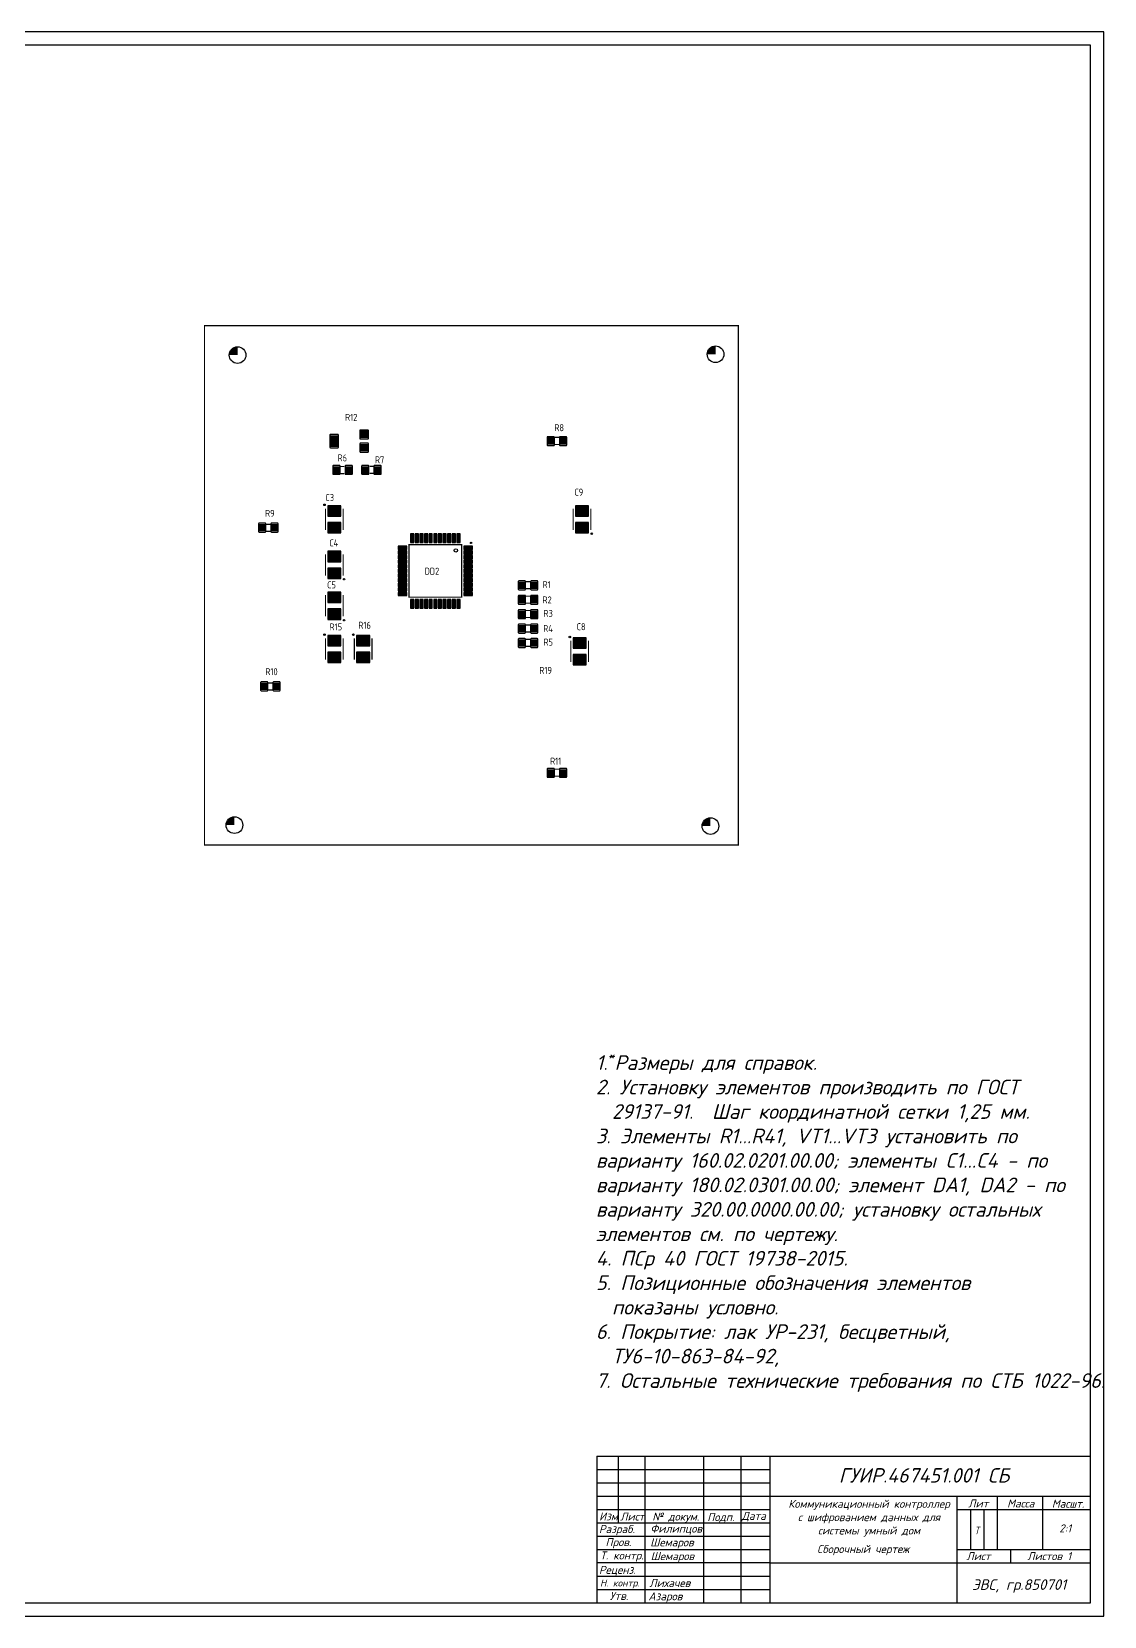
# Model space of a CAD drawing. Header units: inches. Extents: x 0 to 2654, y 0 to 957.
# Drawn here: x 440 to 842, y 363 to 957 of the extents above; entities that cross this region are included whole.
import ezdxf

# ---------------------------------------------------------------- set-up
doc = ezdxf.new("R2010")
doc.units = ezdxf.units.IN
doc.header["$MEASUREMENT"] = 0
for name, color, linetype in [('FORMAT', 7, 'Continuous'), ('FORMAT_', 7, 'Continuous'), ('TEXT', 7, 'Continuous')]:
    doc.layers.add(name, color=color, linetype=linetype)
doc.layers.add('формат', color=7, linetype='Continuous', lineweight=60)
doc.styles.add('RUS', font='isocpeui.ttf', dxfattribs={"height": 3})
doc.styles.add('RUSSIAN_2_8', font='simplex.shx', dxfattribs={"width": 0.75, "oblique": 15, "height": 2.8})
doc.styles.get("Standard").update_dxf_attribs({"font": ''})
doc.styles.get('Standard').set_extended_font_data('GOST type A')

# ---------------------------------------------------------------- blocks, each defined once
blk = doc.blocks.new('RPAD')
blk.add_trace([(-0.5, -0.5), (-0.5, 0.5), (0.5, -0.5), (0.5, 0.5)])

msp = doc.modelspace()

# ---------------------------------------------------------------- hatches: boundary and pattern name
h = msp.add_hatch(color=256)
h.dxf.hatch_style = 1
h.paths.add_polyline_path([(517.04028, 835.58688), (513.91528, 835.58688, -0.414213562), (517.04028, 838.71188)])
h = msp.add_hatch(color=256)
h.dxf.hatch_style = 1
h.paths.add_polyline_path([(696.13681, 835.87211), (693.01181, 835.87211, -0.414213562), (696.13681, 838.99711)])
h = msp.add_hatch(color=256)
h.dxf.hatch_style = 1
h.paths.add_polyline_path([(515.88245, 659.3811), (512.75745, 659.3811, -0.414213562), (515.88245, 662.5061)])
h = msp.add_hatch(color=256)
h.dxf.hatch_style = 1
h.paths.add_polyline_path([(694.23757, 659.0372), (691.11257, 659.0372, -0.414213562), (694.23757, 662.1622)])

# ---------------------------------------------------------------- linework, layer by layer
for points in [[(0.66187, 362.80796), (841.66187, 362.80796), (841.66187, 956.80796), (0.66187, 956.80796)], [(551.82824, 800.8758), (554.57524, 800.8758), (554.63139, 800.8813), (554.68336, 800.89701), (554.73006, 800.92201), (554.77055, 800.95519), (554.80373, 800.99568), (554.82873, 801.04238), (554.84444, 801.09435), (554.84994, 801.1505), (554.84994, 805.5457), (554.84444, 805.60185), (554.82873, 805.65383), (554.80373, 805.70052), (554.77055, 805.74102), (554.73006, 805.7742), (554.68336, 805.7992), (554.63139, 805.81491), (554.57524, 805.8204), (551.82824, 805.8204), (551.77203, 805.81491), (551.72012, 805.7992), (551.67342, 805.7742), (551.63293, 805.74102), (551.59969, 805.70052), (551.57475, 805.65383), (551.55898, 805.60185), (551.55354, 805.5457), (551.55354, 801.1505), (551.55898, 801.09435), (551.57475, 801.04238), (551.59969, 800.99568), (551.63293, 800.95519), (551.67342, 800.92201), (551.72012, 800.89701), (551.77203, 800.8813), (551.82824, 800.8758)], [(563.09094, 804.1722), (565.83794, 804.1722), (565.89409, 804.1777), (565.94606, 804.19341), (565.99276, 804.21841), (566.03325, 804.25159), (566.06643, 804.29208), (566.09143, 804.33878), (566.10714, 804.39075), (566.11264, 804.4469), (566.11264, 807.1939), (566.10714, 807.25005), (566.09143, 807.30203), (566.06643, 807.34872), (566.03325, 807.38922), (565.99276, 807.4224), (565.94606, 807.4474), (565.89409, 807.46311), (565.83794, 807.4686), (563.09094, 807.4686), (563.03473, 807.46311), (562.98282, 807.4474), (562.93612, 807.4224), (562.89563, 807.38922), (562.86239, 807.34872), (562.83745, 807.30203), (562.82168, 807.25005), (562.81624, 807.1939), (562.81624, 804.4469), (562.82168, 804.39075), (562.83745, 804.33878), (562.86239, 804.29208), (562.89563, 804.25159), (562.93612, 804.21841), (562.98282, 804.19341), (563.03473, 804.1777), (563.09094, 804.1722)], [(563.09094, 799.2276), (565.83794, 799.2276), (565.89409, 799.2331), (565.94606, 799.24881), (565.99276, 799.27381), (566.03325, 799.30699), (566.06643, 799.34748), (566.09143, 799.39418), (566.10714, 799.44615), (566.11264, 799.5023), (566.11264, 802.2493), (566.10714, 802.30545), (566.09143, 802.35743), (566.06643, 802.40412), (566.03325, 802.44462), (565.99276, 802.4778), (565.94606, 802.5028), (565.89409, 802.51851), (565.83794, 802.524), (563.09094, 802.524), (563.03473, 802.51851), (562.98282, 802.5028), (562.93612, 802.4778), (562.89563, 802.44462), (562.86239, 802.40412), (562.83745, 802.35743), (562.82168, 802.30545), (562.81624, 802.2493), (562.81624, 799.5023), (562.82168, 799.44615), (562.83745, 799.39418), (562.86239, 799.34748), (562.89563, 799.30699), (562.93612, 799.27381), (562.98282, 799.24881), (563.03473, 799.2331), (563.09094, 799.2276)], [(633.30168, 801.6999), (635.49928, 801.6999), (635.55542, 801.7054), (635.60734, 801.72111), (635.6541, 801.74611), (635.69453, 801.77929), (635.72777, 801.81978), (635.75277, 801.86648), (635.76848, 801.91845), (635.77398, 801.9746), (635.77398, 804.7216), (635.76848, 804.77775), (635.75277, 804.82973), (635.72777, 804.87642), (635.69453, 804.91692), (635.6541, 804.9501), (635.60734, 804.9751), (635.55542, 804.99081), (635.49928, 804.9963), (633.30168, 804.9963), (633.24547, 804.99081), (633.19355, 804.9751), (633.1468, 804.9501), (633.10636, 804.91692), (633.07313, 804.87642), (633.04813, 804.82973), (633.03242, 804.77775), (633.02698, 804.7216), (633.02698, 801.9746), (633.03242, 801.91845), (633.04813, 801.86648), (633.07313, 801.81978), (633.10636, 801.77929), (633.1468, 801.74611), (633.19355, 801.72111), (633.24547, 801.7054), (633.30168, 801.6999)], [(637.91664, 801.6999), (640.11424, 801.6999), (640.17038, 801.7054), (640.2223, 801.72111), (640.26906, 801.74611), (640.30949, 801.77929), (640.34273, 801.81978), (640.36773, 801.86648), (640.38344, 801.91845), (640.38894, 801.9746), (640.38894, 804.7216), (640.38344, 804.77775), (640.36773, 804.82973), (640.34273, 804.87642), (640.30949, 804.91692), (640.26906, 804.9501), (640.2223, 804.9751), (640.17038, 804.99081), (640.11424, 804.9963), (637.91664, 804.9963), (637.86043, 804.99081), (637.80851, 804.9751), (637.76176, 804.9501), (637.72132, 804.91692), (637.68809, 804.87642), (637.66309, 804.82973), (637.64738, 804.77775), (637.64194, 804.7216), (637.64194, 801.9746), (637.64738, 801.91845), (637.66309, 801.86648), (637.68809, 801.81978), (637.72132, 801.77929), (637.76176, 801.74611), (637.80851, 801.72111), (637.86043, 801.7054), (637.91664, 801.6999)], [(555.17958, 794.18136), (552.98198, 794.18136), (552.92577, 794.17587), (552.87386, 794.16016), (552.82716, 794.13516), (552.78667, 794.10192), (552.75343, 794.06143), (552.72849, 794.01473), (552.71272, 793.96281), (552.70728, 793.90666), (552.70728, 791.15966), (552.71272, 791.10346), (552.72849, 791.05154), (552.75343, 791.00484), (552.78667, 790.96435), (552.82716, 790.93111), (552.87386, 790.90612), (552.92577, 790.8904), (552.98198, 790.88496), (555.17958, 790.88496), (555.23573, 790.8904), (555.2877, 790.90612), (555.3344, 790.93111), (555.37489, 790.96435), (555.40807, 791.00484), (555.43307, 791.05154), (555.44878, 791.10346), (555.45428, 791.15966), (555.45428, 793.90666), (555.44878, 793.96281), (555.43307, 794.01473), (555.40807, 794.06143), (555.37489, 794.10192), (555.3344, 794.13516), (555.2877, 794.16016), (555.23573, 794.17587), (555.17958, 794.18136)], [(559.79454, 794.18136), (557.59694, 794.18136), (557.54073, 794.17587), (557.48882, 794.16016), (557.44212, 794.13516), (557.40163, 794.10192), (557.36839, 794.06143), (557.34345, 794.01473), (557.32768, 793.96281), (557.32224, 793.90666), (557.32224, 791.15966), (557.32768, 791.10346), (557.34345, 791.05154), (557.36839, 791.00484), (557.40163, 790.96435), (557.44212, 790.93111), (557.48882, 790.90612), (557.54073, 790.8904), (557.59694, 790.88496), (559.79454, 790.88496), (559.85069, 790.8904), (559.90266, 790.90612), (559.94936, 790.93111), (559.98985, 790.96435), (560.02303, 791.00484), (560.04803, 791.05154), (560.06374, 791.10346), (560.06924, 791.15966), (560.06924, 793.90666), (560.06374, 793.96281), (560.04803, 794.01473), (560.02303, 794.06143), (559.98985, 794.10192), (559.94936, 794.13516), (559.90266, 794.16016), (559.85069, 794.17587), (559.79454, 794.18136)], [(563.79692, 790.88496), (565.99452, 790.88496), (566.05072, 790.8904), (566.10264, 790.90612), (566.14934, 790.93111), (566.18983, 790.96435), (566.22307, 791.00484), (566.24801, 791.05154), (566.26378, 791.10346), (566.26922, 791.15966), (566.26922, 793.90666), (566.26378, 793.96281), (566.24801, 794.01473), (566.22307, 794.06143), (566.18983, 794.10192), (566.14934, 794.13516), (566.10264, 794.16016), (566.05072, 794.17587), (565.99452, 794.18136), (563.79692, 794.18136), (563.74077, 794.17587), (563.68885, 794.16016), (563.6421, 794.13516), (563.60161, 794.10192), (563.56842, 794.06143), (563.54342, 794.01473), (563.52771, 793.96281), (563.52222, 793.90666), (563.52222, 791.15966), (563.52771, 791.10346), (563.54342, 791.05154), (563.56842, 791.00484), (563.60161, 790.96435), (563.6421, 790.93111), (563.68885, 790.90612), (563.74077, 790.8904), (563.79692, 790.88496)], [(568.41188, 790.88496), (570.60948, 790.88496), (570.66568, 790.8904), (570.7176, 790.90612), (570.7643, 790.93111), (570.80479, 790.96435), (570.83803, 791.00484), (570.86297, 791.05154), (570.87874, 791.10346), (570.88418, 791.15966), (570.88418, 793.90666), (570.87874, 793.96281), (570.86297, 794.01473), (570.83803, 794.06143), (570.80479, 794.10192), (570.7643, 794.13516), (570.7176, 794.16016), (570.66568, 794.17587), (570.60948, 794.18136), (568.41188, 794.18136), (568.35573, 794.17587), (568.30381, 794.16016), (568.25706, 794.13516), (568.21657, 794.10192), (568.18338, 794.06143), (568.15838, 794.01473), (568.14267, 793.96281), (568.13718, 793.90666), (568.13718, 791.15966), (568.14267, 791.10346), (568.15838, 791.05154), (568.18338, 791.00484), (568.21657, 790.96435), (568.25706, 790.93111), (568.30381, 790.90612), (568.35573, 790.8904), (568.41188, 790.88496)], [(550.84344, 779.12627), (550.84344, 775.22553), (555.7331, 775.22553), (555.7331, 779.12627), (550.84344, 779.12627)], [(648.52544, 775.22553), (648.52544, 779.12627), (643.63578, 779.12627), (643.63578, 775.22553), (648.52544, 775.22553)], [(527.34967, 772.55143), (525.15207, 772.55143), (525.09586, 772.54594), (525.04394, 772.53022), (524.99725, 772.50523), (524.95675, 772.47204), (524.92352, 772.43155), (524.89852, 772.38485), (524.88281, 772.33288), (524.87737, 772.27673), (524.87737, 769.52973), (524.88281, 769.47353), (524.89852, 769.42161), (524.92352, 769.37491), (524.95675, 769.33442), (524.99725, 769.30118), (525.04394, 769.27624), (525.09586, 769.26047), (525.15207, 769.25503), (527.34967, 769.25503), (527.40581, 769.26047), (527.45773, 769.27624), (527.50449, 769.30118), (527.54492, 769.33442), (527.57816, 769.37491), (527.60316, 769.42161), (527.61887, 769.47353), (527.62437, 769.52973), (527.62437, 772.27673), (527.61887, 772.33288), (527.60316, 772.38485), (527.57816, 772.43155), (527.54492, 772.47204), (527.50449, 772.50523), (527.45773, 772.53022), (527.40581, 772.54594), (527.34967, 772.55143)], [(531.96463, 772.55143), (529.76703, 772.55143), (529.71082, 772.54594), (529.6589, 772.53022), (529.61221, 772.50523), (529.57171, 772.47204), (529.53848, 772.43155), (529.51348, 772.38485), (529.49777, 772.33288), (529.49233, 772.27673), (529.49233, 769.52973), (529.49777, 769.47353), (529.51348, 769.42161), (529.53848, 769.37491), (529.57171, 769.33442), (529.61221, 769.30118), (529.6589, 769.27624), (529.71082, 769.26047), (529.76703, 769.25503), (531.96463, 769.25503), (532.02077, 769.26047), (532.07269, 769.27624), (532.11945, 769.30118), (532.15988, 769.33442), (532.19312, 769.37491), (532.21812, 769.42161), (532.23383, 769.47353), (532.23933, 769.52973), (532.23933, 772.27673), (532.23383, 772.33288), (532.21812, 772.38485), (532.19312, 772.43155), (532.15988, 772.47204), (532.11945, 772.50523), (532.07269, 772.53022), (532.02077, 772.54594), (531.96463, 772.55143)], [(550.84344, 772.8536), (550.84344, 768.95286), (555.7331, 768.95286), (555.7331, 772.8536), (550.84344, 772.8536)], [(648.52544, 768.95286), (648.52544, 772.8536), (643.63578, 772.8536), (643.63578, 768.95286), (648.52544, 768.95286)], [(583.093, 768.63058), (581.88432, 768.63058), (581.88432, 765.38912), (583.093, 765.38912), (583.093, 768.63058)], [(584.82339, 768.63058), (583.61471, 768.63058), (583.61471, 765.38912), (584.82339, 765.38912), (584.82339, 768.63058)], [(586.55378, 768.63058), (585.3451, 768.63058), (585.3451, 765.38912), (586.55378, 765.38912), (586.55378, 768.63058)], [(588.28417, 768.63058), (587.07549, 768.63058), (587.07549, 765.38912), (588.28417, 765.38912), (588.28417, 768.63058)], [(590.01456, 768.63058), (588.80588, 768.63058), (588.80588, 765.38912), (590.01456, 765.38912), (590.01456, 768.63058)], [(591.74495, 768.63058), (590.53627, 768.63058), (590.53627, 765.38912), (591.74495, 765.38912), (591.74495, 768.63058)], [(593.47534, 768.63058), (592.26666, 768.63058), (592.26666, 765.38912), (593.47534, 765.38912), (593.47534, 768.63058)], [(595.20573, 768.63058), (593.99705, 768.63058), (593.99705, 765.38912), (595.20573, 765.38912), (595.20573, 768.63058)], [(596.93612, 768.63058), (595.72744, 768.63058), (595.72744, 765.38912), (596.93612, 765.38912), (596.93612, 768.63058)], [(598.66651, 768.63058), (597.45783, 768.63058), (597.45783, 765.38912), (598.66651, 765.38912), (598.66651, 768.63058)], [(600.3969, 768.63058), (599.18822, 768.63058), (599.18822, 765.38912), (600.3969, 765.38912), (600.3969, 768.63058)], [(555.7331, 758.13787), (555.7331, 762.03861), (550.84344, 762.03861), (550.84344, 758.13787), (555.7331, 758.13787)], [(580.43231, 762.72843), (580.43231, 763.93711), (577.19085, 763.93711), (577.19085, 762.72843), (580.43231, 762.72843)], [(580.43231, 760.99799), (580.43231, 762.20667), (577.19085, 762.20667), (577.19085, 760.99799), (580.43231, 760.99799)], [(580.43231, 759.2676), (580.43231, 760.47628), (577.19085, 760.47628), (577.19085, 759.2676), (580.43231, 759.2676)], [(605.09037, 762.72843), (605.09037, 763.93711), (601.84891, 763.93711), (601.84891, 762.72843), (605.09037, 762.72843)], [(605.09037, 760.99799), (605.09037, 762.20667), (601.84891, 762.20667), (601.84891, 760.99799), (605.09037, 760.99799)], [(605.09037, 759.2676), (605.09037, 760.47628), (601.84891, 760.47628), (601.84891, 759.2676), (605.09037, 759.2676)], [(555.7331, 751.8652), (555.7331, 755.76594), (550.84344, 755.76594), (550.84344, 751.8652), (555.7331, 751.8652)], [(580.43231, 757.53721), (580.43231, 758.74589), (577.19085, 758.74589), (577.19085, 757.53721), (580.43231, 757.53721)], [(580.43231, 755.80682), (580.43231, 757.0155), (577.19085, 757.0155), (577.19085, 755.80682), (580.43231, 755.80682)], [(580.43231, 754.07643), (580.43231, 755.28511), (577.19085, 755.28511), (577.19085, 754.07643), (580.43231, 754.07643)], [(605.09037, 757.53721), (605.09037, 758.74589), (601.84891, 758.74589), (601.84891, 757.53721), (605.09037, 757.53721)], [(605.09037, 755.80682), (605.09037, 757.0155), (601.84891, 757.0155), (601.84891, 755.80682), (605.09037, 755.80682)], [(605.09037, 754.07643), (605.09037, 755.28511), (601.84891, 755.28511), (601.84891, 754.07643), (605.09037, 754.07643)], [(580.43231, 752.34604), (580.43231, 753.55472), (577.19085, 753.55472), (577.19085, 752.34604), (580.43231, 752.34604)], [(580.43231, 750.61565), (580.43231, 751.82433), (577.19085, 751.82433), (577.19085, 750.61565), (580.43231, 750.61565)], [(580.43231, 748.88526), (580.43231, 750.09394), (577.19085, 750.09394), (577.19085, 748.88526), (580.43231, 748.88526)], [(605.09037, 752.34604), (605.09037, 753.55472), (601.84891, 753.55472), (601.84891, 752.34604), (605.09037, 752.34604)], [(605.09037, 750.61565), (605.09037, 751.82433), (601.84891, 751.82433), (601.84891, 750.61565), (605.09037, 750.61565)], [(605.09037, 748.88526), (605.09037, 750.09394), (601.84891, 750.09394), (601.84891, 748.88526), (605.09037, 748.88526)], [(622.48668, 747.6251), (624.68428, 747.6251), (624.74049, 747.63059), (624.7924, 747.64631), (624.8391, 747.6713), (624.87959, 747.70449), (624.91283, 747.74498), (624.93778, 747.79168), (624.95354, 747.84365), (624.95898, 747.8998), (624.95898, 750.6468), (624.95354, 750.70295), (624.93778, 750.75492), (624.91283, 750.80162), (624.87959, 750.84211), (624.8391, 750.87529), (624.7924, 750.90029), (624.74049, 750.916), (624.68428, 750.9215), (622.48668, 750.9215), (622.43053, 750.916), (622.37856, 750.90029), (622.33186, 750.87529), (622.29137, 750.84211), (622.25819, 750.80162), (622.23319, 750.75492), (622.21748, 750.70295), (622.21198, 750.6468), (622.21198, 747.8998), (622.21748, 747.84365), (622.23319, 747.79168), (622.25819, 747.74498), (622.29137, 747.70449), (622.33186, 747.6713), (622.37856, 747.64631), (622.43053, 747.63059), (622.48668, 747.6251)], [(627.10164, 747.6251), (629.29924, 747.6251), (629.35545, 747.63059), (629.40736, 747.64631), (629.45406, 747.6713), (629.49455, 747.70449), (629.52779, 747.74498), (629.55274, 747.79168), (629.5685, 747.84365), (629.57394, 747.8998), (629.57394, 750.6468), (629.5685, 750.70295), (629.55274, 750.75492), (629.52779, 750.80162), (629.49455, 750.84211), (629.45406, 750.87529), (629.40736, 750.90029), (629.35545, 750.916), (629.29924, 750.9215), (627.10164, 750.9215), (627.04549, 750.916), (626.99352, 750.90029), (626.94682, 750.87529), (626.90633, 750.84211), (626.87315, 750.80162), (626.84815, 750.75492), (626.83244, 750.70295), (626.82694, 750.6468), (626.82694, 747.8998), (626.83244, 747.84365), (626.84815, 747.79168), (626.87315, 747.74498), (626.90633, 747.70449), (626.94682, 747.6713), (626.99352, 747.64631), (627.04549, 747.63059), (627.10164, 747.6251)], [(555.7331, 742.78065), (555.7331, 746.68139), (550.84344, 746.68139), (550.84344, 742.78065), (555.7331, 742.78065)], [(580.43231, 747.15487), (580.43231, 748.36355), (577.19085, 748.36355), (577.19085, 747.15487), (580.43231, 747.15487)], [(580.43231, 745.42448), (580.43231, 746.63316), (577.19085, 746.63316), (577.19085, 745.42448), (580.43231, 745.42448)], [(583.093, 743.97247), (581.88432, 743.97247), (581.88432, 740.73101), (583.093, 740.73101), (583.093, 743.97247)], [(584.82339, 743.97247), (583.61471, 743.97247), (583.61471, 740.73101), (584.82339, 740.73101), (584.82339, 743.97247)], [(586.55378, 743.97247), (585.3451, 743.97247), (585.3451, 740.73101), (586.55378, 740.73101), (586.55378, 743.97247)], [(588.28417, 743.97247), (587.07549, 743.97247), (587.07549, 740.73101), (588.28417, 740.73101), (588.28417, 743.97247)], [(590.01456, 743.97247), (588.80588, 743.97247), (588.80588, 740.73101), (590.01456, 740.73101), (590.01456, 743.97247)], [(591.74495, 743.97247), (590.53627, 743.97247), (590.53627, 740.73101), (591.74495, 740.73101), (591.74495, 743.97247)], [(593.47534, 743.97247), (592.26666, 743.97247), (592.26666, 740.73101), (593.47534, 740.73101), (593.47534, 743.97247)], [(595.20573, 743.97247), (593.99705, 743.97247), (593.99705, 740.73101), (595.20573, 740.73101), (595.20573, 743.97247)], [(596.93612, 743.97247), (595.72744, 743.97247), (595.72744, 740.73101), (596.93612, 740.73101), (596.93612, 743.97247)], [(598.66651, 743.97247), (597.45783, 743.97247), (597.45783, 740.73101), (598.66651, 740.73101), (598.66651, 743.97247)], [(600.3969, 743.97247), (599.18822, 743.97247), (599.18822, 740.73101), (600.3969, 740.73101), (600.3969, 743.97247)], [(605.09037, 747.15487), (605.09037, 748.36355), (601.84891, 748.36355), (601.84891, 747.15487), (605.09037, 747.15487)], [(605.09037, 745.42448), (605.09037, 746.63316), (601.84891, 746.63316), (601.84891, 745.42448), (605.09037, 745.42448)], [(622.48668, 742.21763), (624.68428, 742.21763), (624.74049, 742.22307), (624.7924, 742.23884), (624.8391, 742.26378), (624.87959, 742.29702), (624.91283, 742.33751), (624.93778, 742.38421), (624.95354, 742.43613), (624.95898, 742.49233), (624.95898, 745.23933), (624.95354, 745.29548), (624.93778, 745.34745), (624.91283, 745.39415), (624.87959, 745.43464), (624.8391, 745.46782), (624.7924, 745.49282), (624.74049, 745.50854), (624.68428, 745.51403), (622.48668, 745.51403), (622.43053, 745.50854), (622.37856, 745.49282), (622.33186, 745.46782), (622.29137, 745.43464), (622.25819, 745.39415), (622.23319, 745.34745), (622.21748, 745.29548), (622.21198, 745.23933), (622.21198, 742.49233), (622.21748, 742.43613), (622.23319, 742.38421), (622.25819, 742.33751), (622.29137, 742.29702), (622.33186, 742.26378), (622.37856, 742.23884), (622.43053, 742.22307), (622.48668, 742.21763)], [(627.10164, 742.21763), (629.29924, 742.21763), (629.35545, 742.22307), (629.40736, 742.23884), (629.45406, 742.26378), (629.49455, 742.29702), (629.52779, 742.33751), (629.55274, 742.38421), (629.5685, 742.43613), (629.57394, 742.49233), (629.57394, 745.23933), (629.5685, 745.29548), (629.55274, 745.34745), (629.52779, 745.39415), (629.49455, 745.43464), (629.45406, 745.46782), (629.40736, 745.49282), (629.35545, 745.50854), (629.29924, 745.51403), (627.10164, 745.51403), (627.04549, 745.50854), (626.99352, 745.49282), (626.94682, 745.46782), (626.90633, 745.43464), (626.87315, 745.39415), (626.84815, 745.34745), (626.83244, 745.29548), (626.82694, 745.23933), (626.82694, 742.49233), (626.83244, 742.43613), (626.84815, 742.38421), (626.87315, 742.33751), (626.90633, 742.29702), (626.94682, 742.26378), (626.99352, 742.23884), (627.04549, 742.22307), (627.10164, 742.21763)], [(555.7331, 736.50799), (555.7331, 740.40873), (550.84344, 740.40873), (550.84344, 736.50799), (555.7331, 736.50799)], [(622.48668, 736.81016), (624.68428, 736.81016), (624.74049, 736.8156), (624.7924, 736.83131), (624.8391, 736.85631), (624.87959, 736.88955), (624.91283, 736.93004), (624.93778, 736.97674), (624.95354, 737.02866), (624.95898, 737.08486), (624.95898, 739.83186), (624.95354, 739.88801), (624.93778, 739.93993), (624.91283, 739.98663), (624.87959, 740.02712), (624.8391, 740.06036), (624.7924, 740.08535), (624.74049, 740.10107), (624.68428, 740.10656), (622.48668, 740.10656), (622.43053, 740.10107), (622.37856, 740.08535), (622.33186, 740.06036), (622.29137, 740.02712), (622.25819, 739.98663), (622.23319, 739.93993), (622.21748, 739.88801), (622.21198, 739.83186), (622.21198, 737.08486), (622.21748, 737.02866), (622.23319, 736.97674), (622.25819, 736.93004), (622.29137, 736.88955), (622.33186, 736.85631), (622.37856, 736.83131), (622.43053, 736.8156), (622.48668, 736.81016)], [(627.10164, 736.81016), (629.29924, 736.81016), (629.35545, 736.8156), (629.40736, 736.83131), (629.45406, 736.85631), (629.49455, 736.88955), (629.52779, 736.93004), (629.55274, 736.97674), (629.5685, 737.02866), (629.57394, 737.08486), (629.57394, 739.83186), (629.5685, 739.88801), (629.55274, 739.93993), (629.52779, 739.98663), (629.49455, 740.02712), (629.45406, 740.06036), (629.40736, 740.08535), (629.35545, 740.10107), (629.29924, 740.10656), (627.10164, 740.10656), (627.04549, 740.10107), (626.99352, 740.08535), (626.94682, 740.06036), (626.90633, 740.02712), (626.87315, 739.98663), (626.84815, 739.93993), (626.83244, 739.88801), (626.82694, 739.83186), (626.82694, 737.08486), (626.83244, 737.02866), (626.84815, 736.97674), (626.87315, 736.93004), (626.90633, 736.88955), (626.94682, 736.85631), (626.99352, 736.83131), (627.04549, 736.8156), (627.10164, 736.81016)], [(622.48668, 731.40264), (624.68428, 731.40264), (624.74049, 731.40813), (624.7924, 731.42384), (624.8391, 731.44884), (624.87959, 731.48208), (624.91283, 731.52257), (624.93778, 731.56927), (624.95354, 731.62119), (624.95898, 731.67734), (624.95898, 734.42434), (624.95354, 734.48054), (624.93778, 734.53246), (624.91283, 734.57916), (624.87959, 734.61965), (624.8391, 734.65289), (624.7924, 734.67788), (624.74049, 734.6936), (624.68428, 734.69904), (622.48668, 734.69904), (622.43053, 734.6936), (622.37856, 734.67788), (622.33186, 734.65289), (622.29137, 734.61965), (622.25819, 734.57916), (622.23319, 734.53246), (622.21748, 734.48054), (622.21198, 734.42434), (622.21198, 731.67734), (622.21748, 731.62119), (622.23319, 731.56927), (622.25819, 731.52257), (622.29137, 731.48208), (622.33186, 731.44884), (622.37856, 731.42384), (622.43053, 731.40813), (622.48668, 731.40264)], [(627.10164, 731.40264), (629.29924, 731.40264), (629.35545, 731.40813), (629.40736, 731.42384), (629.45406, 731.44884), (629.49455, 731.48208), (629.52779, 731.52257), (629.55274, 731.56927), (629.5685, 731.62119), (629.57394, 731.67734), (629.57394, 734.42434), (629.5685, 734.48054), (629.55274, 734.53246), (629.52779, 734.57916), (629.49455, 734.61965), (629.45406, 734.65289), (629.40736, 734.67788), (629.35545, 734.6936), (629.29924, 734.69904), (627.10164, 734.69904), (627.04549, 734.6936), (626.99352, 734.67788), (626.94682, 734.65289), (626.90633, 734.61965), (626.87315, 734.57916), (626.84815, 734.53246), (626.83244, 734.48054), (626.82694, 734.42434), (626.82694, 731.67734), (626.83244, 731.62119), (626.84815, 731.56927), (626.87315, 731.52257), (626.90633, 731.48208), (626.94682, 731.44884), (626.99352, 731.42384), (627.04549, 731.40813), (627.10164, 731.40264)], [(550.84344, 730.45893), (550.84344, 726.55819), (555.7331, 726.55819), (555.7331, 730.45893), (550.84344, 730.45893)], [(561.65838, 730.45893), (561.65838, 726.55819), (566.54804, 726.55819), (566.54804, 730.45893), (561.65838, 730.45893)], [(622.48668, 725.99517), (624.68428, 725.99517), (624.74049, 726.00066), (624.7924, 726.01637), (624.8391, 726.04137), (624.87959, 726.07455), (624.91283, 726.11504), (624.93778, 726.16174), (624.95354, 726.21372), (624.95898, 726.26987), (624.95898, 729.01687), (624.95354, 729.07307), (624.93778, 729.12499), (624.91283, 729.17169), (624.87959, 729.21218), (624.8391, 729.24542), (624.7924, 729.27036), (624.74049, 729.28613), (624.68428, 729.29157), (622.48668, 729.29157), (622.43053, 729.28613), (622.37856, 729.27036), (622.33186, 729.24542), (622.29137, 729.21218), (622.25819, 729.17169), (622.23319, 729.12499), (622.21748, 729.07307), (622.21198, 729.01687), (622.21198, 726.26987), (622.21748, 726.21372), (622.23319, 726.16174), (622.25819, 726.11504), (622.29137, 726.07455), (622.33186, 726.04137), (622.37856, 726.01637), (622.43053, 726.00066), (622.48668, 725.99517)], [(627.10164, 725.99517), (629.29924, 725.99517), (629.35545, 726.00066), (629.40736, 726.01637), (629.45406, 726.04137), (629.49455, 726.07455), (629.52779, 726.11504), (629.55274, 726.16174), (629.5685, 726.21372), (629.57394, 726.26987), (629.57394, 729.01687), (629.5685, 729.07307), (629.55274, 729.12499), (629.52779, 729.17169), (629.49455, 729.21218), (629.45406, 729.24542), (629.40736, 729.27036), (629.35545, 729.28613), (629.29924, 729.29157), (627.10164, 729.29157), (627.04549, 729.28613), (626.99352, 729.27036), (626.94682, 729.24542), (626.90633, 729.21218), (626.87315, 729.17169), (626.84815, 729.12499), (626.83244, 729.07307), (626.82694, 729.01687), (626.82694, 726.26987), (626.83244, 726.21372), (626.84815, 726.16174), (626.87315, 726.11504), (626.90633, 726.07455), (626.94682, 726.04137), (626.99352, 726.01637), (627.04549, 726.00066), (627.10164, 725.99517)], [(642.77059, 729.59374), (642.77059, 725.693), (647.66025, 725.693), (647.66025, 729.59374), (642.77059, 729.59374)], [(550.84344, 724.18627), (550.84344, 720.28553), (555.7331, 720.28553), (555.7331, 724.18627), (550.84344, 724.18627)], [(561.65838, 724.18627), (561.65838, 720.28553), (566.54804, 720.28553), (566.54804, 724.18627), (561.65838, 724.18627)], [(642.77059, 723.32107), (642.77059, 719.42033), (647.66025, 719.42033), (647.66025, 723.32107), (642.77059, 723.32107)], [(528.14218, 713.06916), (525.94458, 713.06916), (525.88837, 713.06366), (525.83645, 713.04795), (525.78975, 713.02295), (525.74926, 712.98971), (525.71603, 712.94922), (525.69108, 712.90252), (525.67531, 712.85061), (525.66988, 712.79446), (525.66988, 710.04746), (525.67531, 709.99125), (525.69108, 709.93934), (525.71603, 709.89264), (525.74926, 709.85215), (525.78975, 709.81891), (525.83645, 709.79391), (525.88837, 709.7782), (525.94458, 709.77276), (528.14218, 709.77276), (528.19832, 709.7782), (528.2503, 709.79391), (528.297, 709.81891), (528.33749, 709.85215), (528.37067, 709.89264), (528.39567, 709.93934), (528.41138, 709.99125), (528.41688, 710.04746), (528.41688, 712.79446), (528.41138, 712.85061), (528.39567, 712.90252), (528.37067, 712.94922), (528.33749, 712.98971), (528.297, 713.02295), (528.2503, 713.04795), (528.19832, 713.06366), (528.14218, 713.06916)], [(532.75714, 713.06916), (530.55954, 713.06916), (530.50333, 713.06366), (530.45141, 713.04795), (530.40471, 713.02295), (530.36422, 712.98971), (530.33099, 712.94922), (530.30604, 712.90252), (530.29027, 712.85061), (530.28484, 712.79446), (530.28484, 710.04746), (530.29027, 709.99125), (530.30604, 709.93934), (530.33099, 709.89264), (530.36422, 709.85215), (530.40471, 709.81891), (530.45141, 709.79391), (530.50333, 709.7782), (530.55954, 709.77276), (532.75714, 709.77276), (532.81328, 709.7782), (532.86526, 709.79391), (532.91196, 709.81891), (532.95245, 709.85215), (532.98563, 709.89264), (533.01063, 709.93934), (533.02634, 709.99125), (533.03184, 710.04746), (533.03184, 712.79446), (533.02634, 712.85061), (533.01063, 712.90252), (532.98563, 712.94922), (532.95245, 712.98971), (532.91196, 713.02295), (532.86526, 713.04795), (532.81328, 713.06366), (532.75714, 713.06916)], [(633.30168, 677.32783), (635.49928, 677.32783), (635.55542, 677.33332), (635.60734, 677.34904), (635.6541, 677.37403), (635.69453, 677.40727), (635.72777, 677.44776), (635.75277, 677.49446), (635.76848, 677.54638), (635.77398, 677.60253), (635.77398, 680.34953), (635.76848, 680.40573), (635.75277, 680.45765), (635.72777, 680.50435), (635.69453, 680.54484), (635.6541, 680.57808), (635.60734, 680.60308), (635.55542, 680.61879), (635.49928, 680.62423), (633.30168, 680.62423), (633.24547, 680.61879), (633.19355, 680.60308), (633.1468, 680.57808), (633.10636, 680.54484), (633.07313, 680.50435), (633.04813, 680.45765), (633.03242, 680.40573), (633.02698, 680.34953), (633.02698, 677.60253), (633.03242, 677.54638), (633.04813, 677.49446), (633.07313, 677.44776), (633.10636, 677.40727), (633.1468, 677.37403), (633.19355, 677.34904), (633.24547, 677.33332), (633.30168, 677.32783)], [(637.91664, 677.32783), (640.11424, 677.32783), (640.17038, 677.33332), (640.2223, 677.34904), (640.26906, 677.37403), (640.30949, 677.40727), (640.34273, 677.44776), (640.36773, 677.49446), (640.38344, 677.54638), (640.38894, 677.60253), (640.38894, 680.34953), (640.38344, 680.40573), (640.36773, 680.45765), (640.34273, 680.50435), (640.30949, 680.54484), (640.26906, 680.57808), (640.2223, 680.60308), (640.17038, 680.61879), (640.11424, 680.62423), (637.91664, 680.62423), (637.86043, 680.61879), (637.80851, 680.60308), (637.76176, 680.57808), (637.72132, 680.54484), (637.68809, 680.50435), (637.66309, 680.45765), (637.64738, 680.40573), (637.64194, 680.34953), (637.64194, 677.60253), (637.64738, 677.54638), (637.66309, 677.49446), (637.68809, 677.44776), (637.72132, 677.40727), (637.76176, 677.37403), (637.80851, 677.34904), (637.86043, 677.33332), (637.91664, 677.32783)]]:
    msp.add_lwpolyline(points, close=True)
for points, const_width in [([(704.69769, 651.93863), (504.62093, 651.93863), (504.62093, 846.60797), (704.69769, 846.60797), (704.69769, 651.93863)], 0.43952), ([(704.69769, 651.93863), (504.62093, 651.93863), (504.62093, 846.60797), (704.69769, 846.60797), (704.69769, 651.93863)], 0.43952), ([(704.69769, 651.93863), (504.62093, 651.93863), (504.62093, 846.60797), (704.69769, 846.60797), (704.69769, 651.93863)], 0.43952), ([(635.99374, 804.7216), (637.53206, 804.7216)], 0.43952), ([(635.99374, 804.7216), (637.53206, 804.7216)], 0.43952), ([(635.99374, 804.7216), (637.53206, 804.7216)], 0.43952), ([(635.99374, 802.08448), (637.47712, 802.08448)], 0.43952), ([(635.99374, 802.08448), (637.47712, 802.08448)], 0.43952), ([(635.99374, 802.08448), (637.47712, 802.08448)], 0.43952), ([(557.10248, 791.15966), (555.56416, 791.15966)], 0.43952), ([(557.10248, 791.15966), (555.56416, 791.15966)], 0.43952), ([(557.10248, 791.15966), (555.56416, 791.15966)], 0.43952), ([(557.10248, 793.79678), (555.6191, 793.79678)], 0.43952), ([(557.10248, 793.79678), (555.6191, 793.79678)], 0.43952), ([(557.10248, 793.79678), (555.6191, 793.79678)], 0.43952), ([(566.48898, 793.90666), (568.0273, 793.90666)], 0.43952), ([(566.48898, 793.90666), (568.0273, 793.90666)], 0.43952), ([(566.48898, 793.90666), (568.0273, 793.90666)], 0.43952), ([(566.48898, 791.26954), (567.97236, 791.26954)], 0.43952), ([(566.48898, 791.26954), (567.97236, 791.26954)], 0.43952), ([(566.48898, 791.26954), (567.97236, 791.26954)], 0.43952), ([(549.98967, 778.04109), (549.98967, 770.03804)], 0.4326), ([(549.98967, 778.04109), (549.98967, 770.03804)], 0.4326), ([(549.98967, 778.04109), (549.98967, 770.03804)], 0.4326), ([(556.58681, 778.04109), (556.58681, 770.03804)], 0.4326), ([(556.58681, 778.04109), (556.58681, 770.03804)], 0.4326), ([(556.58681, 778.04109), (556.58681, 770.03804)], 0.4326), ([(642.78207, 770.03804), (642.78207, 778.04109)], 0.4326), ([(642.78207, 770.03804), (642.78207, 778.04109)], 0.4326), ([(642.78207, 770.03804), (642.78207, 778.04109)], 0.4326), ([(649.37915, 770.03804), (649.37915, 778.04109)], 0.4326), ([(649.37915, 770.03804), (649.37915, 778.04109)], 0.4326), ([(649.37915, 770.03804), (649.37915, 778.04109)], 0.4326), ([(529.27257, 772.16685), (527.78919, 772.16685)], 0.43952), ([(529.27257, 772.16685), (527.78919, 772.16685)], 0.43952), ([(529.27257, 772.16685), (527.78919, 772.16685)], 0.43952), ([(529.27257, 769.52973), (527.73425, 769.52973)], 0.43952), ([(529.27257, 769.52973), (527.73425, 769.52973)], 0.43952), ([(529.27257, 769.52973), (527.73425, 769.52973)], 0.43952), ([(549.98967, 752.95038), (549.98967, 760.95343)], 0.4326), ([(549.98967, 752.95038), (549.98967, 760.95343)], 0.4326), ([(549.98967, 752.95038), (549.98967, 760.95343)], 0.4326), ([(556.58681, 752.95038), (556.58681, 760.95343)], 0.4326), ([(556.58681, 752.95038), (556.58681, 760.95343)], 0.4326), ([(556.58681, 752.95038), (556.58681, 760.95343)], 0.4326), ([(600.98223, 744.83915), (581.29899, 744.83915), (581.29899, 764.52239), (600.98223, 764.52239), (600.98223, 744.83915)], 0.4326), ([(600.98223, 744.83915), (581.29899, 744.83915), (581.29899, 764.52239), (600.98223, 764.52239), (600.98223, 744.83915)], 0.4326), ([(600.98223, 744.83915), (581.29899, 744.83915), (581.29899, 764.52239), (600.98223, 764.52239), (600.98223, 744.83915)], 0.4326), ([(625.17874, 750.6468), (626.71706, 750.6468)], 0.43952), ([(625.17874, 750.6468), (626.71706, 750.6468)], 0.43952), ([(625.17874, 750.6468), (626.71706, 750.6468)], 0.43952), ([(549.98967, 737.59316), (549.98967, 745.59622)], 0.4326), ([(549.98967, 737.59316), (549.98967, 745.59622)], 0.4326), ([(549.98967, 737.59316), (549.98967, 745.59622)], 0.4326), ([(556.58681, 737.59316), (556.58681, 745.59622)], 0.4326), ([(556.58681, 737.59316), (556.58681, 745.59622)], 0.4326), ([(556.58681, 737.59316), (556.58681, 745.59622)], 0.4326), ([(625.17874, 748.00968), (626.66212, 748.00968)], 0.43952), ([(625.17874, 748.00968), (626.66212, 748.00968)], 0.43952), ([(625.17874, 748.00968), (626.66212, 748.00968)], 0.43952), ([(625.17874, 745.23933), (626.71706, 745.23933)], 0.43952), ([(625.17874, 745.23933), (626.71706, 745.23933)], 0.43952), ([(625.17874, 745.23933), (626.71706, 745.23933)], 0.43952), ([(625.17874, 742.60221), (626.66212, 742.60221)], 0.43952), ([(625.17874, 742.60221), (626.66212, 742.60221)], 0.43952), ([(625.17874, 742.60221), (626.66212, 742.60221)], 0.43952), ([(625.17874, 739.83186), (626.71706, 739.83186)], 0.43952), ([(625.17874, 739.83186), (626.71706, 739.83186)], 0.43952), ([(625.17874, 739.83186), (626.71706, 739.83186)], 0.43952), ([(625.17874, 737.19474), (626.66212, 737.19474)], 0.43952), ([(625.17874, 737.19474), (626.66212, 737.19474)], 0.43952), ([(625.17874, 737.19474), (626.66212, 737.19474)], 0.43952), ([(625.17874, 734.42434), (626.71706, 734.42434)], 0.43952), ([(625.17874, 734.42434), (626.71706, 734.42434)], 0.43952), ([(625.17874, 734.42434), (626.71706, 734.42434)], 0.43952), ([(625.17874, 731.78722), (626.66212, 731.78722)], 0.43952), ([(625.17874, 731.78722), (626.66212, 731.78722)], 0.43952), ([(625.17874, 731.78722), (626.66212, 731.78722)], 0.43952), ([(549.98967, 729.37376), (549.98967, 721.3707)], 0.4326), ([(549.98967, 729.37376), (549.98967, 721.3707)], 0.4326), ([(549.98967, 729.37376), (549.98967, 721.3707)], 0.4326), ([(556.58681, 729.37376), (556.58681, 721.3707)], 0.4326), ([(556.58681, 729.37376), (556.58681, 721.3707)], 0.4326), ([(556.58681, 729.37376), (556.58681, 721.3707)], 0.4326), ([(560.80467, 729.37376), (560.80467, 721.3707)], 0.4326), ([(560.80467, 729.37376), (560.80467, 721.3707)], 0.4326), ([(560.80467, 729.37376), (560.80467, 721.3707)], 0.4326), ([(567.40175, 729.37376), (567.40175, 721.3707)], 0.4326), ([(567.40175, 729.37376), (567.40175, 721.3707)], 0.4326), ([(567.40175, 729.37376), (567.40175, 721.3707)], 0.4326), ([(625.17874, 729.01687), (626.71706, 729.01687)], 0.43952), ([(625.17874, 729.01687), (626.71706, 729.01687)], 0.43952), ([(625.17874, 729.01687), (626.71706, 729.01687)], 0.43952), ([(625.17874, 726.37975), (626.66212, 726.37975)], 0.43952), ([(625.17874, 726.37975), (626.66212, 726.37975)], 0.43952), ([(625.17874, 726.37975), (626.66212, 726.37975)], 0.43952), ([(641.91687, 728.50856), (641.91687, 720.50551)], 0.4326), ([(641.91687, 728.50856), (641.91687, 720.50551)], 0.4326), ([(641.91687, 728.50856), (641.91687, 720.50551)], 0.4326), ([(648.51396, 728.50856), (648.51396, 720.50551)], 0.4326), ([(648.51396, 728.50856), (648.51396, 720.50551)], 0.4326), ([(648.51396, 728.50856), (648.51396, 720.50551)], 0.4326), ([(530.06508, 712.68458), (528.5817, 712.68458)], 0.43952), ([(530.06508, 712.68458), (528.5817, 712.68458)], 0.43952), ([(530.06508, 712.68458), (528.5817, 712.68458)], 0.43952), ([(530.06508, 710.04746), (528.52676, 710.04746)], 0.43952), ([(530.06508, 710.04746), (528.52676, 710.04746)], 0.43952), ([(530.06508, 710.04746), (528.52676, 710.04746)], 0.43952), ([(635.99374, 680.34953), (637.53206, 680.34953)], 0.43952), ([(635.99374, 680.34953), (637.53206, 680.34953)], 0.43952), ([(635.99374, 680.34953), (637.53206, 680.34953)], 0.43952), ([(635.99374, 677.71241), (637.47712, 677.71241)], 0.43952), ([(635.99374, 677.71241), (637.47712, 677.71241)], 0.43952), ([(635.99374, 677.71241), (637.47712, 677.71241)], 0.43952)]:
    msp.add_lwpolyline(points, dxfattribs=dict(const_width=const_width))
at = {"linetype": 'Continuous', "lineweight": 30}
for centre in [(517.04028, 835.58688), (696.13681, 835.87211), (515.88245, 659.3811), (694.23757, 659.0372)]:
    msp.add_circle(centre, 3.125, dxfattribs=at)
for centre, radius in [((549.61113, 779.44706), 0.27036), ((549.61113, 779.44706), 0.27036), ((549.61113, 779.44706), 0.27036), ((649.75769, 768.63207), 0.27036), ((649.75769, 768.63207), 0.27036), ((649.75769, 768.63207), 0.27036), ((598.81924, 762.3594), 0.6489), ((598.81924, 762.3594), 0.6489), ((598.81924, 762.3594), 0.6489), ((604.55113, 765.17129), 0.27036), ((604.55113, 765.17129), 0.27036), ((604.55113, 765.17129), 0.27036), ((556.96535, 751.54446), 0.27036), ((556.96535, 751.54446), 0.27036), ((556.96535, 751.54446), 0.27036), ((549.61113, 730.77973), 0.27036), ((549.61113, 730.77973), 0.27036), ((549.61113, 730.77973), 0.27036), ((556.96535, 736.1872), 0.27036), ((556.96535, 736.1872), 0.27036), ((556.96535, 736.1872), 0.27036), ((560.42613, 730.77973), 0.27036), ((560.42613, 730.77973), 0.27036), ((560.42613, 730.77973), 0.27036), ((641.53834, 729.91453), 0.27036), ((641.53834, 729.91453), 0.27036), ((641.53834, 729.91453), 0.27036)]:
    msp.add_circle(centre, radius)
at = {"layer": 'FORMAT', "linetype": 'Continuous'}
for points in [[(836.66187, 951.80796), (20.66187, 951.80796)], [(836.66187, 367.80796), (836.66187, 951.80796)], [(659.66187, 422.80796), (659.66187, 397.80796)], [(669.66187, 422.80796), (669.66187, 367.80796)], [(705.66187, 422.80796), (705.66187, 367.80796)], [(716.66187, 407.80796), (836.66187, 407.80796)], [(716.66187, 382.80796), (836.66187, 382.80796)], [(8.66187, 367.80796), (20.66187, 367.80796), (836.66187, 367.80796)]]:
    msp.add_lwpolyline(points, dxfattribs=at)
at = {"layer": 'FORMAT'}
for points in [[(651.66187, 422.80796), (836.66187, 422.80796)], [(651.66187, 422.80796), (651.66187, 367.80796)], [(691.66187, 422.80796), (691.66187, 367.80796)], [(716.66187, 367.80796), (716.66187, 422.80796)], [(786.66187, 367.80796), (786.66187, 407.80796)], [(801.66187, 407.80796), (801.66187, 388.80796), (801.66187, 387.80796)], [(818.66187, 407.80796), (818.66187, 387.80796)], [(651.66187, 402.80796), (716.66187, 402.80796)], [(786.66187, 402.80796), (836.66187, 402.80796)], [(651.66187, 397.80796), (716.66187, 397.80796)], [(786.66187, 387.80796), (836.66187, 387.80796)], [(806.66187, 387.80796), (806.66187, 382.80796)]]:
    msp.add_lwpolyline(points, dxfattribs=at)
at = {"layer": 'FORMAT_'}
for p, q in [((651.66187, 417.80796), (716.66187, 417.80796)), ((651.66187, 412.80796), (716.66187, 412.80796)), ((791.66187, 402.80796), (791.66187, 387.80796)), ((796.66187, 402.80796), (796.66187, 387.80796)), ((651.66187, 392.80796), (716.66187, 392.80796)), ((651.66187, 387.80796), (716.66187, 387.80796)), ((651.66187, 377.80796), (716.66187, 377.80796)), ((651.66187, 372.80796), (716.66187, 372.80796))]:
    msp.add_line(p, q, dxfattribs=at)
at = {"layer": 'FORMAT_', "linetype": 'Continuous'}
for p, q in [((651.66187, 407.80796), (716.66187, 407.80796)), ((716.66187, 382.80796), (651.66187, 382.80796))]:
    msp.add_line(p, q, dxfattribs=at)

# ---------------------------------------------------------------- block references
at = {"zscale": 54.94}
for p, xscale, yscale, rotation in [((553.20174, 803.3481), -2.747, 4.3952, 180), ((564.46444, 805.8204), -2.747, 2.747, 180), ((564.46444, 800.8758), -2.747, 2.747, 180), ((634.40048, 803.3481), -2.1976, 2.747, 180), ((639.01544, 803.3481), -2.1976, 2.747, 180), ((564.89572, 792.53316), -2.1976, 2.747, 180), ((569.51068, 792.53316), -2.1976, 2.747, 180), ((553.28827, 777.1759), -3.900739999999999, 4.889659999999999, 90), ((646.08061, 777.1759), -3.900739999999999, 4.889659999999999, 270), ((553.28827, 770.90323), -3.900739999999999, 4.889659999999999, 90), ((646.08061, 770.90323), -3.900739999999999, 4.889659999999999, 270), ((553.28827, 760.08824), -3.900739999999999, 4.889659999999999, 270), ((578.81158, 763.33277), -1.20868, 3.24146, 270), ((578.81158, 761.60233), -1.20868, 3.24146, 270), ((578.81158, 759.87194), -1.20868, 3.24146, 270), ((603.46964, 763.33277), -1.20868, 3.24146, 270), ((603.46964, 761.60233), -1.20868, 3.24146, 270), ((603.46964, 759.87194), -1.20868, 3.24146, 270), ((553.28827, 753.81557), -3.900739999999999, 4.889659999999999, 270), ((578.81158, 758.14155), -1.20868, 3.24146, 270), ((578.81158, 756.41116), -1.20868, 3.24146, 270), ((578.81158, 754.68077), -1.20868, 3.24146, 270), ((603.46964, 758.14155), -1.20868, 3.24146, 270), ((603.46964, 756.41116), -1.20868, 3.24146, 270), ((603.46964, 754.68077), -1.20868, 3.24146, 270), ((578.81158, 752.95038), -1.20868, 3.24146, 270), ((578.81158, 751.21999), -1.20868, 3.24146, 270), ((578.81158, 749.4896), -1.20868, 3.24146, 270), ((603.46964, 752.95038), -1.20868, 3.24146, 270), ((603.46964, 751.21999), -1.20868, 3.24146, 270), ((603.46964, 749.4896), -1.20868, 3.24146, 270), ((623.58548, 749.2733), -2.1976, 2.747, 180), ((628.20044, 749.2733), -2.1976, 2.747, 180), ((553.28827, 744.73102), -3.900739999999999, 4.889659999999999, 270), ((578.81158, 747.75921), -1.20868, 3.24146, 270), ((578.81158, 746.02882), -1.20868, 3.24146, 270), ((603.46964, 747.75921), -1.20868, 3.24146, 270), ((603.46964, 746.02882), -1.20868, 3.24146, 270), ((623.58548, 743.86583), -2.1976, 2.747, 180), ((628.20044, 743.86583), -2.1976, 2.747, 180), ((553.28827, 738.45836), -3.900739999999999, 4.889659999999999, 270), ((623.58548, 738.45836), -2.1976, 2.747, 180), ((628.20044, 738.45836), -2.1976, 2.747, 180), ((623.58548, 733.05084), -2.1976, 2.747, 180), ((628.20044, 733.05084), -2.1976, 2.747, 180), ((553.28827, 728.50856), -3.900739999999999, 4.889659999999999, 90), ((564.10321, 728.50856), -3.900739999999999, 4.889659999999999, 90), ((623.58548, 727.64337), -2.1976, 2.747, 180), ((628.20044, 727.64337), -2.1976, 2.747, 180), ((645.21542, 727.64337), -3.900739999999999, 4.889659999999999, 90), ((553.28827, 722.2359), -3.900739999999999, 4.889659999999999, 90), ((564.10321, 722.2359), -3.900739999999999, 4.889659999999999, 90), ((645.21542, 721.3707), -3.900739999999999, 4.889659999999999, 90), ((634.40048, 678.97603), -2.1976, 2.747, 180), ((639.01544, 678.97603), -2.1976, 2.747, 180)]:
    msp.add_blockref('RPAD', p, dxfattribs=dict(at, xscale=xscale, yscale=yscale, rotation=rotation))
for p, xscale, yscale in [((554.08078, 792.53316), -2.1976, 2.747), ((558.69574, 792.53316), -2.1976, 2.747), ((526.25087, 770.90323), -2.1976, 2.747), ((530.86583, 770.90323), -2.1976, 2.747), ((582.48866, 767.00985), -1.20868, 3.24146), ((584.21905, 767.00985), -1.20868, 3.24146), ((585.94944, 767.00985), -1.20868, 3.24146), ((587.67983, 767.00985), -1.20868, 3.24146), ((589.41022, 767.00985), -1.20868, 3.24146), ((591.14061, 767.00985), -1.20868, 3.24146), ((592.871, 767.00985), -1.20868, 3.24146), ((594.60139, 767.00985), -1.20868, 3.24146), ((596.33178, 767.00985), -1.20868, 3.24146), ((598.06217, 767.00985), -1.20868, 3.24146), ((599.79256, 767.00985), -1.20868, 3.24146), ((582.48866, 742.35174), -1.20868, 3.24146), ((584.21905, 742.35174), -1.20868, 3.24146), ((585.94944, 742.35174), -1.20868, 3.24146), ((587.67983, 742.35174), -1.20868, 3.24146), ((589.41022, 742.35174), -1.20868, 3.24146), ((591.14061, 742.35174), -1.20868, 3.24146), ((592.871, 742.35174), -1.20868, 3.24146), ((594.60139, 742.35174), -1.20868, 3.24146), ((596.33178, 742.35174), -1.20868, 3.24146), ((598.06217, 742.35174), -1.20868, 3.24146), ((599.79256, 742.35174), -1.20868, 3.24146), ((527.04338, 711.42096), -2.1976, 2.747), ((531.65834, 711.42096), -2.1976, 2.747)]:
    msp.add_blockref('RPAD', p, dxfattribs=dict(at, xscale=xscale, yscale=yscale))

# ---------------------------------------------------------------- texts
at = {"width": 1.041667}
for s, p in [('R12', (557.33584, 810.92648)), ('R8', (635.73722, 807.04348)), ('R6', (554.51113, 795.71052)), ('R7', (568.50999, 795.00037)), ('С9', (643.33079, 782.893)), ('С3', (550.05352, 780.82198)), ('R9', (527.34282, 774.94727)), ('С4', (551.50451, 763.83958)), ('DD2', (587.10576, 753.23932)), ('С5', (550.67538, 748.09979)), ('R1', (631.31806, 748.21278)), ('R2', (631.29571, 742.48298)), ('R3', (631.67555, 737.42272)), ('R15', (551.50285, 732.36001)), ('R16', (562.28322, 732.98132)), ('R4', (631.5713, 731.7373)), ('С8', (644.17014, 732.44708)), ('R5', (631.67555, 726.66969)), ('R10', (527.45165, 715.57769)), ('R19', (630.10963, 716.06815)), ('R11', (634.1623, 682.06709))]:
    msp.add_text(s, height=2.63712, dxfattribs=at).set_placement(p)
at = {"layer": 'TEXT', "color": 1, "insert": (651.31355, 594.99731), "char_height": 6, "width": 180.9026286, "attachment_point": 1, "style": 'RUS'}
msp.add_mtext('\\A1;\\P\\P{\\H0.91667x;1.\\H0.7x;\\S*^ ;\\H1.4286x;Размеры для справок.\\P\\pxi-1,l1;2. Установку элементов производить по ГОСТ 29137-91.  Шаг координатной сетки 1,25 мм. \\P\\pi0,l0;3. Элементы R1...R41, VT1...VT3 установить по варианту 160.02.0201.00.00; элементы C1...C4 - по варианту 180.02.0301.00.00; элемент DA1, DA2 - по варианту 320.00.0000.00.00; установку остальных элементов см. по чертежу.\\P4. ПСр 40 ГОСТ 19738-2015.\\P\\pi-1,l1;5. Позиционные обозначения элементов    показаны условно.\\P6. Покрытие: лак УР-231, бесцветный,  ТУ6-10-863-84-92, \\P7. Остальные технические требования по СТБ 1022-96.}', dxfattribs=at)
at = {"layer": 'TEXT', "attachment_point": 1}
for s, insert, char_height, width, style in [('\\pxqc;Коммуникационный контроллер с шифрованием данных для системы умный дом', (722.13065, 406.47137), 3, 63.0566489, 'RUS'), ('{\\fISOCPEUR|b0|i1|c204|p34;Лит}', (790.83206, 406.6115), 3, 17.4547, 'RUS'), ('{\\fISOCPEUR|b0|i1|c204|p34;Масса}', (805.39897, 406.60088), 3, 17.4547, 'RUS'), ('{\\fISOCPEUR|b0|i1|c204|p34;Масшт.}', (822.14607, 406.51667), 3, 17.4547, 'RUS'), ('{\\fISOCPEUR|b0|i1|c204|p34;Изм}', (652.50487, 401.74173), 3, 7, 'RUS'), ('{\\fISOCPEUR|b0|i1|c204|p34;Лист}', (660.42162, 401.70084), 3, 12, 'RUS'), ('{\\fISOCPEUR|b0|i1|c204|p34;№ докум.}', (672.43691, 401.6851), 3, 17.4546813, 'RUS'), ('{\\fISOCPEUR|b0|i1|c204|p34;Подп.}', (693.05019, 401.51666), 3, 12, 'RUS'), ('{\\fISOCPEUR|b0|i1|c204|p34;Дата}', (705.9427, 401.94837), 3, 12, 'RUS'), ('{\\fISOCPEUR|b0|i1|c204|p34;Разраб.}', (652.46009, 397.02197), 3, 16.4547, 'RUS'), ('{\\fISOCPEUR|b0|i1|c204|p34;Пров.}', (654.90477, 392.10619), 3, 16.4547, 'RUS'), ('Шемаров', (671.64629, 392.02449), 3, 16.4547, 'RUS'), ('Филипцов', (671.73386, 397.18068), 3, 16.4547, 'RUS'), ('{\\C0;Т}', (793.18089, 396.46203), 3, 5.9389009, 'RUSSIAN_2_8'), ('2:1', (824.90659, 397.26457), 3, 17.4547, 'RUS'), ('{\\fISOCPEUR|b0|i1|c204|p34;Т. контр.}', (652.88159, 387.10619), 3, 17.4547, 'RUS'), ('Шемаров', (671.8211, 386.86822), 3, 16.4547, 'RUS'), ('Сборочный чертеж', (734.19364, 389.53229), 3, 47.897086, 'RUS'), ('{\\fISOCPEUR|b0|i1|c204|p34;Лист }', (790.14607, 386.86415), 3, 17.4547, 'RUS'), ('{\\fISOCPEUR|b0|i1|c204|p34;Листов 1}', (812.9543, 386.86415), 3, 17.4547, 'RUS'), ('Реценз.', (652.47168, 381.69571), 3, 18.4547, 'RUS'), ('Н. контр.', (652.85057, 376.6115), 2.6371, 17.4547, 'RUS'), ('Лихачев', (671.33793, 376.80043), 3, 16.4547, 'RUS'), ('{\\fISOCPEUR|b0|i1|c204|p34;Утв.}', (656.50646, 371.93775), 3, 17.4547, 'RUS'), ('Азаров', (670.98653, 371.80261), 3, 16.4547, 'RUS')]:
    msp.add_mtext(s, dxfattribs=dict(at, insert=insert, char_height=char_height, width=width, style=style))
at = {"layer": 'формат', "color": 1, "linetype": 'Continuous', "lineweight": 30, "style": 'RUS'}
msp.add_text('ГУИР.467451.001 СБ', height=5.4157625, dxfattribs=at).set_placement((742.34075, 412.93301))
at = {"layer": 'формат', "color": 7, "linetype": 'Continuous', "lineweight": 30, "style": 'RUS'}
msp.add_text('ЭВС, гр.850701', height=3.9657082, dxfattribs=at).set_placement((792.26048, 372.7117))

doc.saveas('drawing.dxf')
